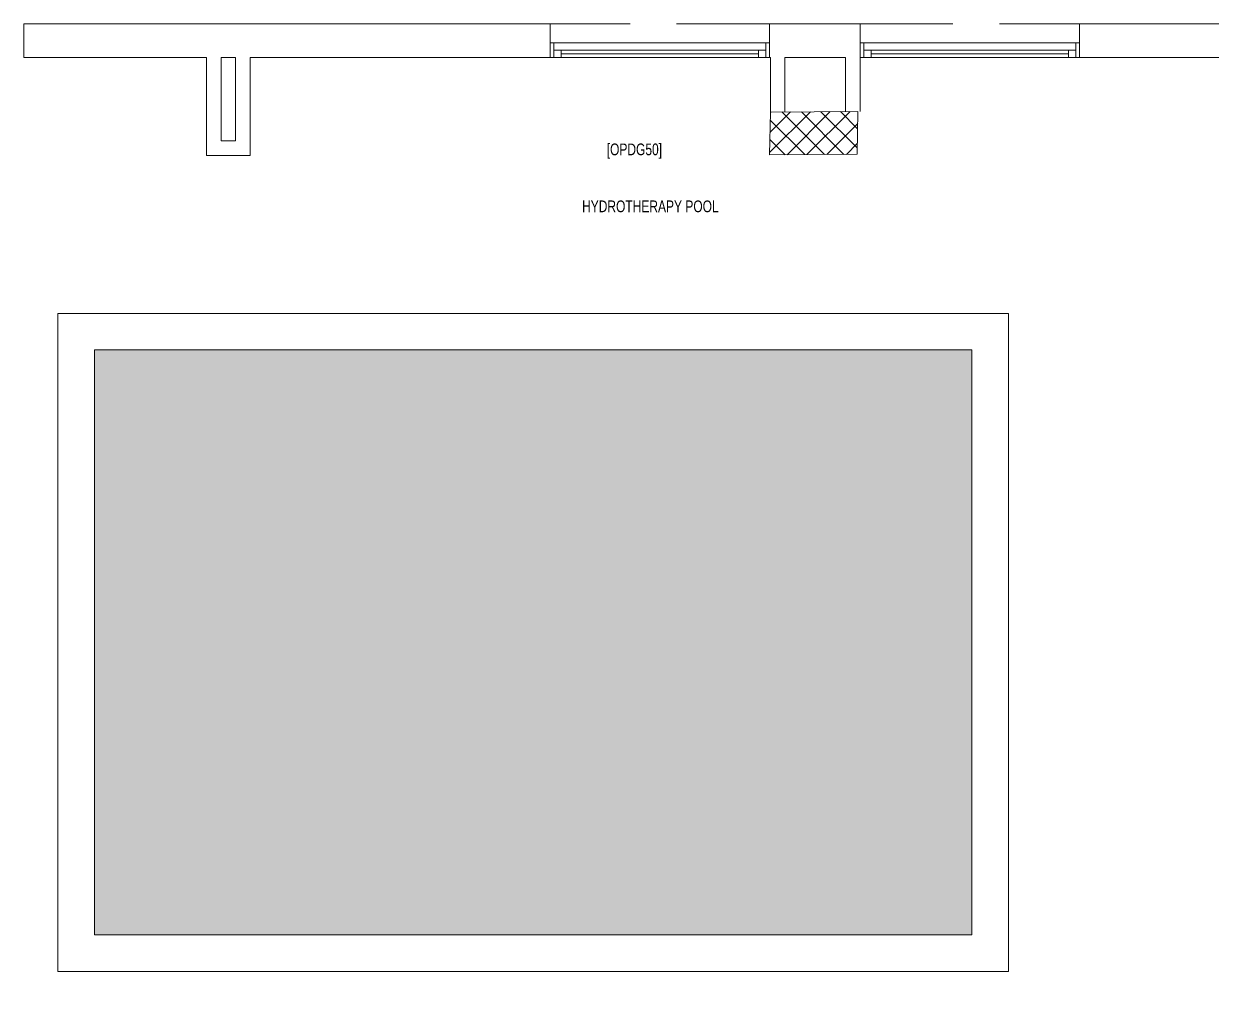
# Model space of a CAD drawing. Extents: x -234346 to 58427, y -132654 to -82394.
# Drawn here: x -124628 to -116508, y -100194 to -93593 of the extents above; entities that cross this region are included whole.
import ezdxf

# ---------------------------------------------------------------- set-up
doc = ezdxf.new("R2010")
doc.units = 0
doc.header["$LTSCALE"] = 8
doc.linetypes.add('HIDDEN2', pattern=[4.7625, 3.175, -1.5875])
for name, color, linetype, lineweight in [('72_EGR_BASE_TEXT', 9, 'Continuous', 5), ('72_EGR_EQP_TAG', 9, 'Continuous', 5), ('Aluminum', 9, 'Continuous', 5), ('C-HYDR-CTCH', 9, 'Continuous', 5), ('Hatch', 9, 'Continuous', 5), ('Proj', 9, 'Continuous', 5), ('Structure', 9, 'Continuous', 5), ('Walls', 9, 'Continuous', 5)]:
    doc.layers.add(name, color=color, linetype=linetype, lineweight=lineweight)
doc.styles.add('X3G_ENTITY_225CFD', font='swisscl.ttf', dxfattribs={"height": 200})
doc.styles.add('X3G_ENTITY_258862', font='swisscl.ttf', dxfattribs={"height": 200})

# ---------------------------------------------------------------- blocks, each defined once
blk = doc.blocks.new('A$C47696aed')
at = {"layer": 'Hatch'}
h = blk.add_hatch(dxfattribs=at)
h.set_pattern_fill('ANSI37', color=256, scale=30)
h.paths.add_polyline_path([(50952.7, 21917.9), (50348.7, 21909.7), (50352.6, 21621.3), (50956.6, 21629.5)])
h.paths.add_polyline_path([(43791.9, 21910.1), (43208.4, 21904.7), (43188.5, 21613.3), (43772, 21618.7)])
h.paths.add_polyline_path([(29414.9, 21902.8), (28815.8, 21898.7), (28810.1, 21605.6), (29409.2, 21609.7)])
h.paths.add_polyline_path([(36600.2, 21904.9), (35999, 21897.4), (35990.7, 21611.8), (36591.9, 21619.3)])
h.paths.add_polyline_path([(22195.7, 21912), (21589.3, 21890.2), (21603.8, 21597.6), (22210.2, 21619.5)])
h.paths.add_polyline_path([(15459.1, 21901.7), (14237.2, 21925.6), (14230.7, 21629.5), (15452.7, 21605.5)])
h.paths.add_polyline_path([(15473.2, 14701.6), (14258.2, 14685.8), (14244.7, 14393.4), (15459.7, 14409.1)])
h.paths.add_polyline_path([(15447.1, 7508.4), (14244, 7492.4), (14238.3, 7199.4), (15441.4, 7215.3)])
h.paths.add_polyline_path([(15465.6, 309.7), (14269, 298.3), (14271.8, 3.8), (15468.5, 15.2)])
h.paths.add_polyline_path([(7830.6, 311.8), (7227.1, 308.1), (7237.7, 22.6), (7841.3, 26.3)])
h.paths.add_polyline_path([(7815.2, 7509.8), (7218.4, 7511.4), (7218.2, 7210.2), (7815.1, 7208.6)])
h.paths.add_polyline_path([(7825.1, 14699.4), (7205.8, 14700.6), (7195.2, 14397.6), (7814.5, 14396.4)])
h.paths.add_polyline_path([(7801.7, 21878.7), (7201.1, 21893.2), (7197.5, 21603.6), (7798.1, 21589.1)])
h.paths.add_polyline_path([(602.6, 21876.9), (0, 21899.6), (1.9, 21611.2), (604.5, 21588.5)])
h.paths.add_polyline_path([(610.4, 7498.6), (8.3, 7491.6), (11.7, 7200), (613.7, 7206.9)])
h.paths.add_polyline_path([(627.9, 303.9), (29.5, 302.9), (34.3, 2.3), (632.7, 3.3)])
h.paths.add_polyline_path([(22214.6, 317.2), (21608.9, 304.3), (21614.6, 3.1), (22220.3, 16)])
h.paths.add_polyline_path([(22208.1, 7509.7), (21613.7, 7492.1), (21615.8, 7195.5), (22210.2, 7213.1)])
h.paths.add_polyline_path([(22199.3, 14717.7), (21600.4, 14710), (21604.4, 14409.9), (22203.4, 14417.6)])
h.paths.add_polyline_path([(29399.7, 14702.4), (28797.7, 14707.1), (28802, 14415), (29403.9, 14410.3)])
h.paths.add_polyline_path([(29403.4, 7519.8), (28799.6, 7502.2), (28813, 7202.1), (29413.1, 7223.2)])
h.paths.add_polyline_path([(29419.5, 303.8), (28815.7, 310.4), (28813.3, 24.7), (29417.2, 18.1)])
h.paths.add_polyline_path([(36618, 314.2), (36020.7, 299.7), (36029.7, 0), (36627, 14.6)])
h.paths.add_polyline_path([(36610.7, 7502.6), (36009.5, 7504.5), (36010.6, 7207.3), (36611.9, 7205.4)])
h.paths.add_polyline_path([(36574.3, 14706.4), (35993.4, 14711.1), (36013.1, 14421.3), (36594, 14416.6)])
h.paths.add_polyline_path([(43777.6, 14705.7), (43180, 14719.4), (43182, 14427.5), (43779.6, 14413.8)])
h.paths.add_polyline_path([(43778.6, 7507.1), (43210.2, 7499.5), (43212, 7205.4), (43780.5, 7213)])
h.paths.add_polyline_path([(43815.7, 310), (43210.4, 307.3), (43211.8, 2.8), (43817, 5.4)])
h.paths.add_polyline_path([(50989.9, 309.5), (50401.9, 325.5), (50388.7, 18.3), (50976.7, 2.3)])
h.paths.add_polyline_path([(50974.1, 7508.9), (50370.9, 7510), (50368.9, 7213.4), (50972.2, 7212.3)])
at = {"layer": 'C-HYDR-CTCH', "color": 4, "elevation": 299672, "flags": 128}
blk.add_lwpolyline([(29409.2, 21609.7), (28810.1, 21605.6), (28815.8, 21898.7), (29414.9, 21902.8)], dxfattribs=at)
at = {"layer": 'C-HYDR-CTCH', "color": 4, "flags": 128}
blk.add_lwpolyline([(29409.2, 21609.7), (29414.9, 21902.8)], dxfattribs=at)
blk = doc.blocks.new('GF1')
at = {"layer": 'Hatch'}
h = blk.add_hatch(dxfattribs=at)
h.set_pattern_fill('ANGLE', color=9)
h.set_pattern_definition([(0, (837212.692, 278333.8644), (0, 6.985), [5.08, -1.905]), (90, (837212.692, 278333.8644), (-6.985, 4e-16), [5.08, -1.905])])
h.paths.add_polyline_path([(-118144.4, -95822.6), (-124144.4, -95822.6), (-124144.4, -99822.6), (-118144.4, -99822.6)])
at = {"layer": 'Aluminum', "color": 9}
for p, q in [((-121029.4, -93722.6), (-119529.4, -93722.6)), ((-121004.4, -93722.6), (-121004.4, -93822.6)), ((-121004.4, -93772.6), (-119554.4, -93772.6)), ((-120954.4, -93772.6), (-120954.4, -93822.6)), ((-119604.4, -93772.6), (-119604.4, -93822.6)), ((-119554.4, -93722.6), (-119554.4, -93822.6)), ((-117409.4, -93722.6), (-118909.4, -93722.6)), ((-118884.4, -93722.6), (-118884.4, -93822.6)), ((-117434.4, -93772.6), (-118884.4, -93772.6)), ((-118834.4, -93772.6), (-118834.4, -93822.6)), ((-117484.4, -93772.6), (-117484.4, -93822.6)), ((-117434.4, -93722.6), (-117434.4, -93822.6)), ((-121029.4, -93822.6), (-119529.4, -93822.6)), ((-119604.4, -93797.6), (-120954.4, -93797.6)), ((-117409.4, -93822.6), (-118909.4, -93822.6)), ((-118834.4, -93797.6), (-117484.4, -93797.6))]:
    blk.add_line(p, q, dxfattribs=at)
at = {"layer": 'Proj', "color": 9, "linetype": 'HIDDEN2', "ltscale": 25}
for p, q in [((-119529.4, -93592.6), (-121029.4, -93592.6)), ((-118909.4, -93592.6), (-117409.4, -93592.6))]:
    blk.add_line(p, q, dxfattribs=at)
at = {"layer": 'Proj', "color": 9}
for p, q in [((-124394.4, -95572.6), (-117894.4, -95572.6)), ((-124394.4, -100072.6), (-124394.4, -95572.6)), ((-117894.4, -95572.6), (-117894.4, -100072.6)), ((-124144.4, -95822.6), (-118144.4, -95822.6)), ((-124144.4, -99822.6), (-124144.4, -95822.6)), ((-118144.4, -95822.6), (-118144.4, -99822.6)), ((-118144.4, -99822.6), (-124144.4, -99822.6)), ((-117894.4, -100072.6), (-124394.4, -100072.6))]:
    blk.add_line(p, q, dxfattribs=at)
at = {"layer": 'Walls', "color": 9}
for p, q in [((-124628.5, -93592.6), (-121029.4, -93592.6)), ((-124628.5, -93822.6), (-124628.5, -93592.6)), ((-121029.4, -93822.6), (-121029.4, -93592.6)), ((-119529.4, -93592.6), (-118909.4, -93592.6)), ((-119529.4, -93822.6), (-119529.4, -93592.6)), ((-118909.4, -94192.6), (-118909.4, -93592.6)), ((-117409.4, -93592.6), (-113847.9, -93592.6)), ((-117409.4, -93822.6), (-117409.4, -93592.6)), ((-124628.5, -93822.6), (-123379.4, -93822.6)), ((-123379.4, -94492.6), (-123379.4, -93822.6)), ((-123179.4, -93822.6), (-123279.4, -93822.6)), ((-123279.4, -94392.6), (-123279.4, -93822.6)), ((-123179.4, -94392.6), (-123179.4, -93822.6)), ((-123079.4, -93822.6), (-121029.4, -93822.6)), ((-123079.4, -94492.6), (-123079.4, -93822.6)), ((-119529.4, -93822.6), (-119522.9, -93822.6, 299672)), ((-119522.9, -94196.2, 299672), (-119522.9, -93822.6, 299672)), ((-119422.9, -93822.6, 299672), (-119009.4, -93822.6)), ((-119422.9, -94196.2, 299672), (-119422.9, -93822.6, 299672)), ((-119009.4, -94192.6), (-119009.4, -93822.6)), ((-117409.4, -93822.6), (-116179.4, -93822.6)), ((-123279.4, -94392.6), (-123179.4, -94392.6)), ((-123379.4, -94492.6), (-123079.4, -94492.6))]:
    blk.add_line(p, q, dxfattribs=at)
at = {"layer": 'Structure', "color": 9}
blk.add_blockref('A$C47696aed', (-148338.7, -116094.9, 0), dxfattribs=at)
at = {"layer": '72_EGR_BASE_TEXT', "color": 9, "char_height": 80, "attachment_point": 2}
for s, insert, style in [('[OPDG50]', (-120452.7, -94411.5), 'X3G_ENTITY_225CFD'), ('HYDROTHERAPY POOL', (-120343.3, -94801, 0), 'X3G_ENTITY_258862')]:
    blk.add_mtext(s, dxfattribs=dict(at, insert=insert, style=style))

msp = doc.modelspace()

# ---------------------------------------------------------------- block references
at = {"layer": '72_EGR_EQP_TAG'}
msp.add_blockref('GF1', (0, 0), dxfattribs=at)

doc.saveas('drawing.dxf')
